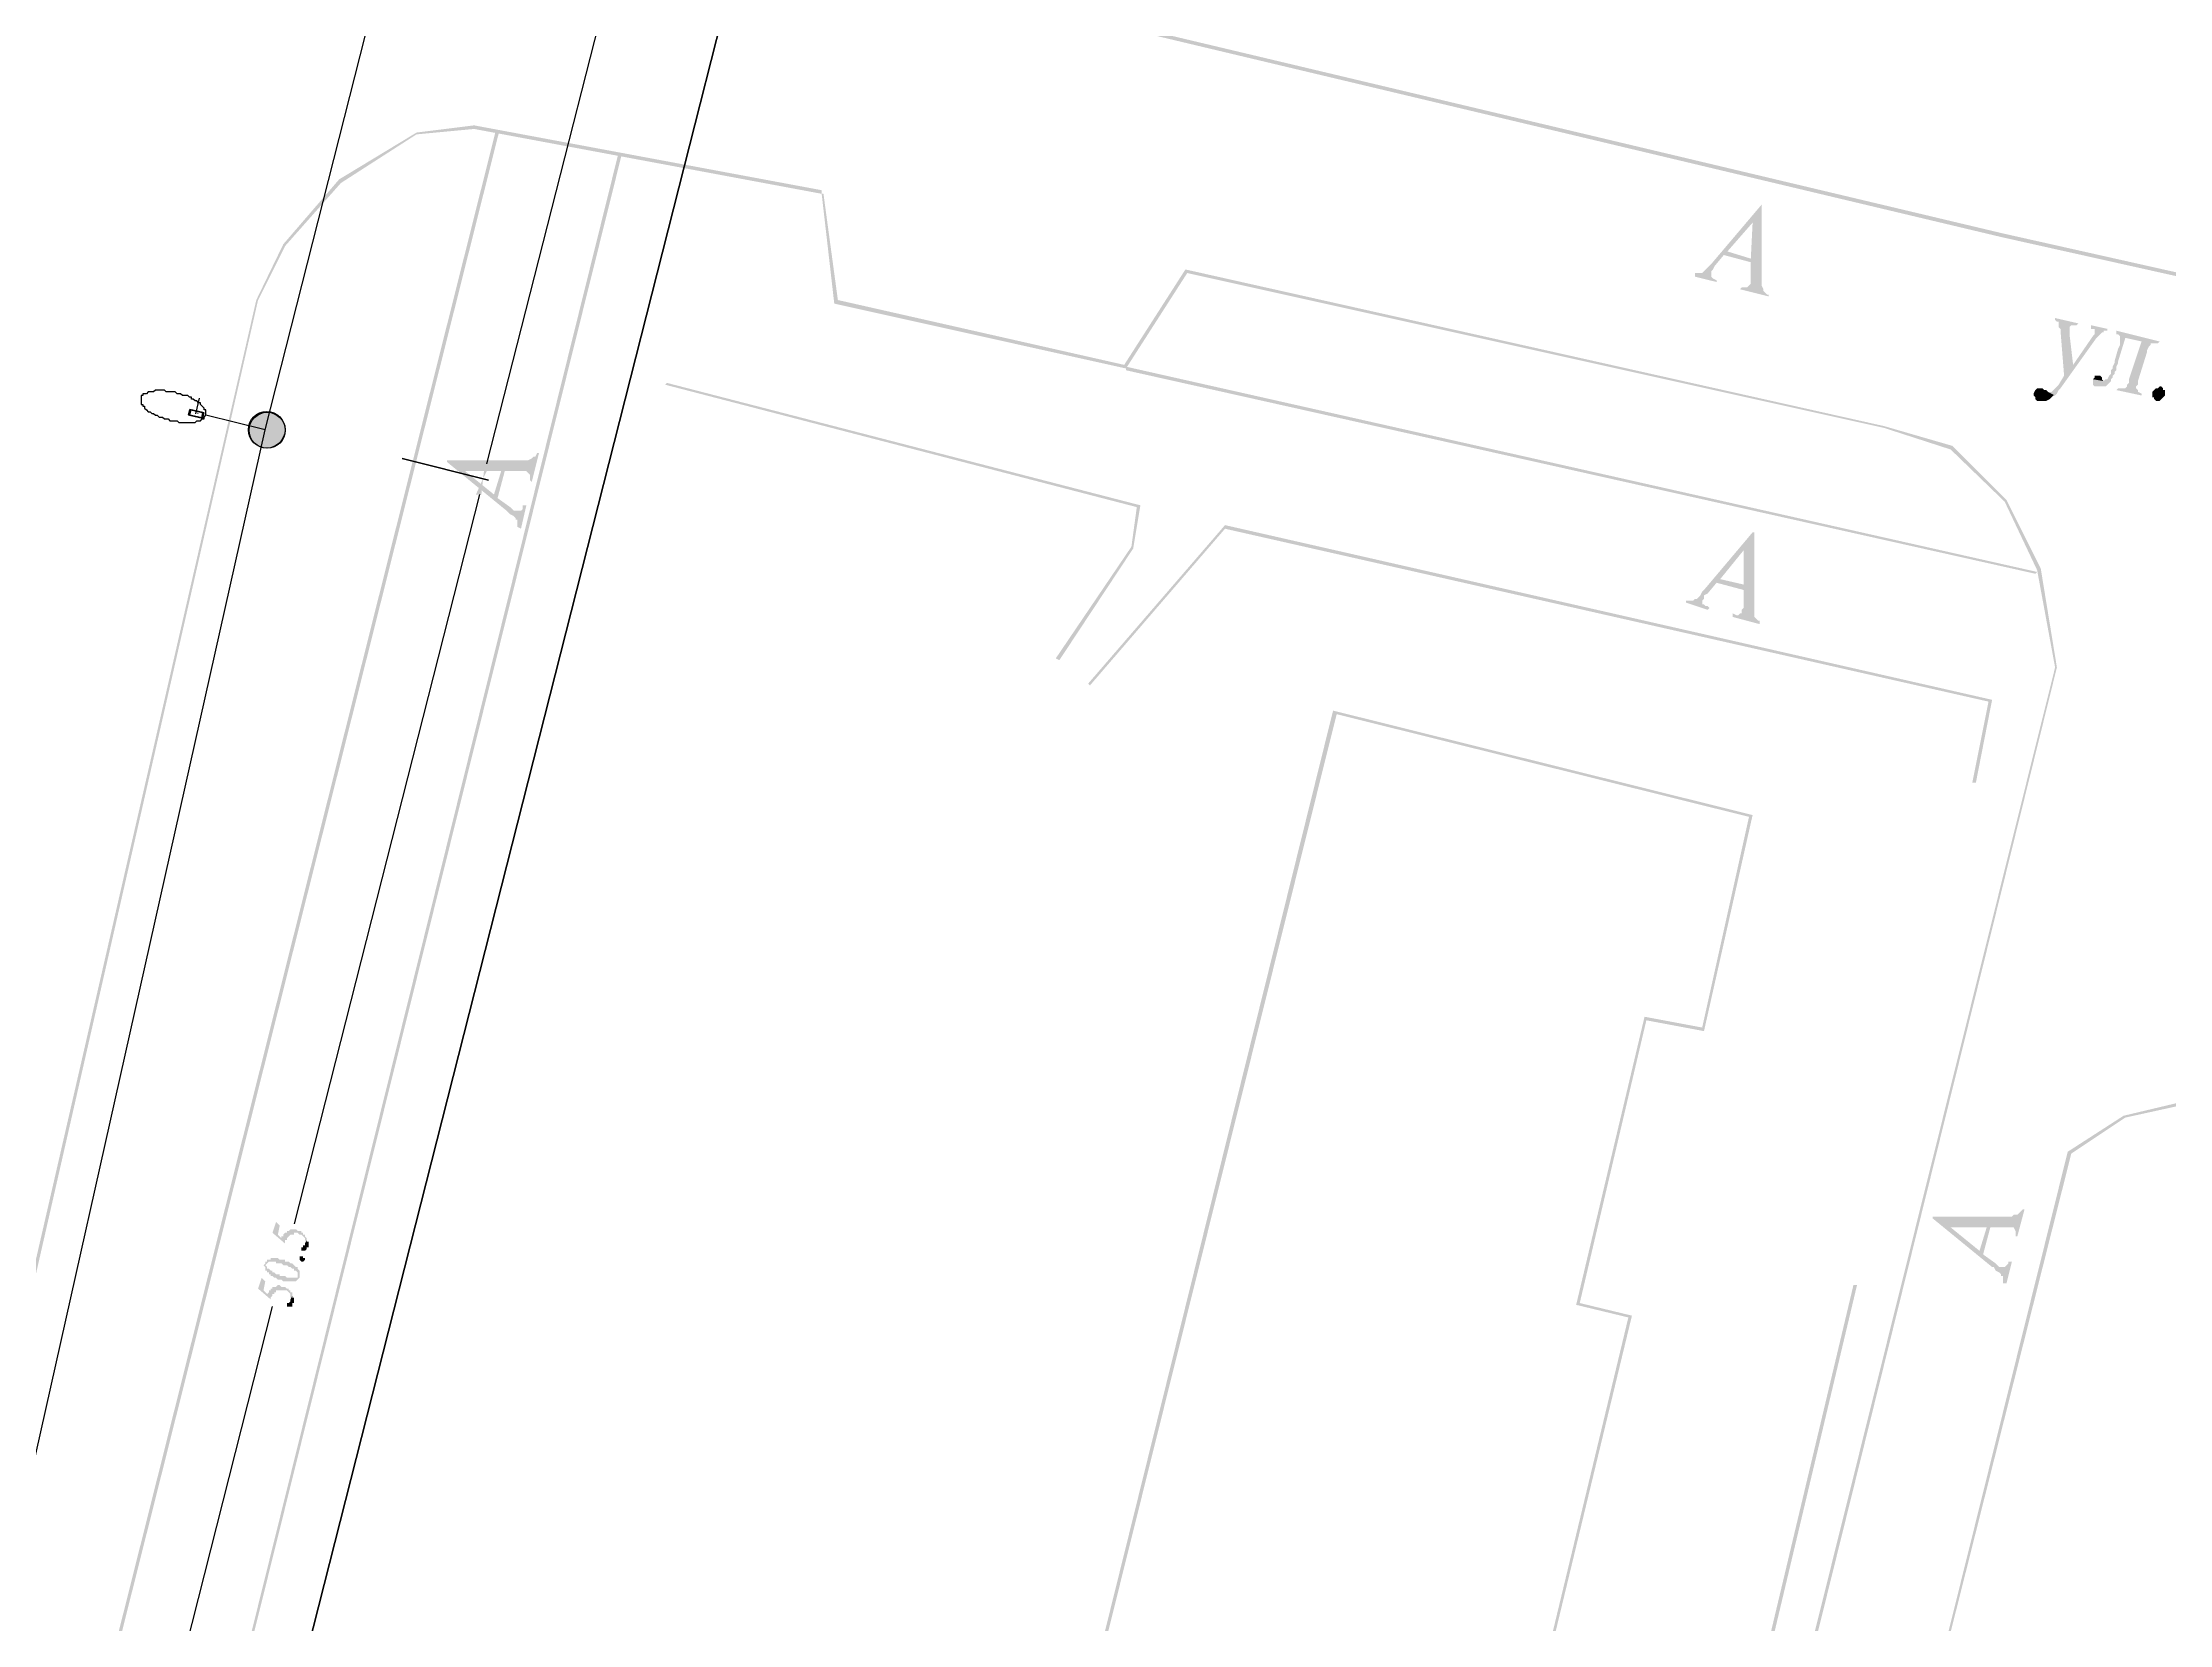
# Model space of a CAD drawing. Extents: x 243 to 885, y -99 to 1005.
# Drawn here: x 361.3 to 427.4, y 110.8 to 160 of the extents above; entities that cross this region are included whole.
import ezdxf

# ---------------------------------------------------------------- set-up
doc = ezdxf.new("R2010")
doc.units = 0
doc.header["$MEASUREMENT"] = 0
for name, color, linetype in [('DLXLUM01', 6, 'Continuous'), ('DLXLUMEX', 2, 'Continuous'), ('DLXSCENE', 7, 'Continuous'), ('PDF _Геометрия', 7, 'Continuous'), ('PDF _Сплошная заливка', 7, 'Continuous')]:
    doc.layers.add(name, color=color, linetype=linetype)

# ---------------------------------------------------------------- blocks, each defined once
blk = doc.blocks.new('*U2')
for p, q in [((-0.214, 0.137), (-0.253, -0.028)), ((-0.253, -0.028), (-0.214, 0.137)), ((-0.185, 0.13), (-0.224, -0.035)), ((-0.224, -0.035), (-0.185, 0.13)), ((-0.185, 0.13), (-0.214, 0.137)), ((-0.214, 0.137), (-0.185, 0.13)), ((0.195, 0.042), (-0.214, 0.137)), ((-0.214, 0.137), (0.195, 0.042)), ((0.224, 0.035), (-0.185, 0.13)), ((-0.185, 0.13), (0.224, 0.035)), ((0.156, -0.124), (0.195, 0.042)), ((0.195, 0.042), (0.156, -0.124)), ((0.185, -0.13), (0.224, 0.035)), ((0.224, 0.035), (0.185, -0.13)), ((0.224, 0.035), (0.195, 0.042)), ((0.195, 0.042), (0.224, 0.035)), ((-0.224, -0.035), (-0.253, -0.028)), ((-0.253, -0.028), (0.156, -0.124)), ((-0.253, -0.028), (-0.224, -0.035)), ((0.156, -0.124), (-0.253, -0.028)), ((-0.224, -0.035), (0.185, -0.13)), ((0.185, -0.13), (-0.224, -0.035)), ((0.156, -0.124), (0.185, -0.13)), ((0.185, -0.13), (0.156, -0.124))]:
    blk.add_line(p, q)
at = {"color": 1}
blk.add_line((-0.029, 0.007), (0.084, 0.494), dxfattribs=at)
at = {"layer": 'DLXLUMEX', "color": 7}
blk.add_text('1', height=0.1, dxfattribs=at).set_placement((0, 0))
blk = doc.blocks.new('*U46')
blk.add_line((33.147, -9.687), (212.825, 698.104))

msp = doc.modelspace()

# ---------------------------------------------------------------- hatches: boundary and pattern name
at = {"layer": 'PDF _Сплошная заливка', "linetype": 'ByBlock', "transparency": 33554559}
for points in [[(447.689, 153.764), (447.577, 153.82), (446.065, 150.125), (444.665, 149.005), (422.213, 154.044), (388.058, 162.163), (377.307, 164.739), (374.956, 166.586), (373.892, 168.266), (373.332, 169.666), (373.164, 171.85), (380.275, 199.509), (381.451, 201.077), (383.579, 202.197), (384.642, 202.477), (386.49, 202.253), (387.554, 202.085), (400.6, 199.229), (400.6, 199.285), (387.554, 202.197), (386.49, 202.309), (384.642, 202.533), (383.579, 202.309), (381.395, 201.189), (380.219, 199.509), (373.108, 171.85), (373.22, 169.61), (373.78, 168.21), (374.844, 166.53), (377.251, 164.627), (388.058, 162.051), (422.157, 153.932), (444.721, 148.893), (446.177, 150.069)], [(379.267, 156.508), (379.155, 156.508), (362.302, 88.59), (362.358, 88.534)], [(403.232, 55.723), (403.344, 55.667), (414.318, 101.916), (423.892, 140.55), (423.389, 143.63), (422.325, 145.758), (420.645, 147.437), (418.517, 148.053), (396.793, 152.924), (394.889, 149.957), (385.986, 151.973), (385.538, 155.276), (385.482, 155.276), (385.874, 151.861), (394.945, 149.845), (396.849, 152.812), (418.517, 147.997), (420.589, 147.325), (422.269, 145.702), (423.277, 143.574), (423.836, 140.55), (414.206, 101.916)], [(414.71, 154.94), (413.142, 153.092), (413.03, 152.98), (412.974, 152.924), (412.918, 152.868), (412.862, 152.812), (412.806, 152.812), (412.75, 152.812), (412.638, 152.812), (412.638, 152.7), (413.31, 152.533), (413.31, 152.589), (413.198, 152.644), (413.142, 152.7), (413.142, 152.756), (413.142, 152.812), (413.142, 152.868), (413.198, 152.924), (413.254, 153.036), (413.534, 153.372), (414.374, 153.148), (413.646, 153.484), (414.43, 154.38)], [(414.71, 154.94), (414.43, 154.38), (414.374, 153.26), (413.646, 153.484), (414.374, 153.148), (414.374, 152.756), (414.374, 152.7), (414.374, 152.589), (414.374, 152.533), (414.374, 152.477), (414.318, 152.421), (414.262, 152.365), (414.206, 152.365), (414.15, 152.365), (414.094, 152.365), (414.038, 152.309), (414.934, 152.085), (414.934, 152.141), (414.878, 152.141), (414.822, 152.197), (414.766, 152.253), (414.766, 152.309), (414.71, 152.421), (414.71, 152.477), (414.71, 152.533), (414.71, 152.644)], [(425.46, 151.077), (424.956, 151.189), (424.956, 151.077), (425.068, 151.077), (425.068, 151.021), (425.068, 150.965), (425.068, 150.909), (425.012, 150.853), (424.396, 149.957), (424.116, 149.621), (423.948, 149.341), (423.892, 149.285), (423.836, 149.229), (423.78, 149.173), (423.724, 149.117), (423.668, 149.117), (423.612, 149.117), (423.836, 149.005), (423.892, 149.061), (423.948, 149.173), (424.004, 149.229), (425.124, 150.797), (425.18, 150.853), (425.236, 150.909), (425.292, 150.965), (425.348, 150.965), (425.348, 151.021), (425.46, 151.021)], [(424.564, 151.245), (423.836, 151.413), (423.836, 151.357), (423.892, 151.301), (423.948, 151.301), (423.948, 151.245), (423.948, 151.189), (423.948, 151.133), (424.004, 151.077), (424.004, 151.021), (424.116, 149.621), (424.396, 149.957), (424.284, 150.909), (424.284, 150.965), (424.284, 151.077), (424.284, 151.133), (424.34, 151.189), (424.396, 151.189), (424.508, 151.189)], [(425.852, 150.853), (425.852, 150.573), (425.796, 150.461), (425.684, 150.069), (425.684, 150.013), (425.628, 149.901), (425.628, 149.845), (425.572, 149.789), (425.572, 149.677), (425.516, 149.621), (425.46, 149.509), (425.404, 149.509), (425.348, 149.453), (425.012, 149.509), (425.012, 149.453), (425.012, 149.397), (425.012, 149.341), (425.068, 149.285), (425.18, 149.285), (425.236, 149.285), (425.348, 149.285), (425.404, 149.285), (425.46, 149.341), (425.516, 149.397), (425.572, 149.453), (425.572, 149.509), (425.628, 149.565), (425.628, 149.621), (425.684, 149.677), (425.684, 149.733), (425.74, 149.789), (425.74, 149.901), (425.796, 150.013), (425.796, 150.069), (426.02, 150.797), (426.524, 150.685)], [(427.084, 150.685), (425.74, 151.021), (425.74, 150.909), (425.796, 150.909), (425.852, 150.853), (426.524, 150.685), (426.132, 149.509), (426.132, 149.397), (426.076, 149.341), (426.076, 149.285), (426.02, 149.229), (425.964, 149.229), (425.908, 149.229), (425.852, 149.229), (425.796, 149.229), (425.74, 149.173), (426.524, 149.005), (426.524, 149.061), (426.412, 149.117), (426.412, 149.173), (426.356, 149.229), (426.356, 149.285), (426.412, 149.341), (426.412, 149.453), (426.692, 150.349), (426.692, 150.405), (426.748, 150.517), (426.804, 150.573), (426.804, 150.629), (426.86, 150.629), (426.916, 150.629), (426.972, 150.629), (427.028, 150.629)], [(423.221, 143.462), (423.277, 143.518), (394.945, 149.901), (394.945, 149.789)], [(425.18, 149.621), (425.068, 149.621), (425.068, 149.565), (425.012, 149.509), (425.348, 149.453), (425.292, 149.509), (425.292, 149.565), (425.236, 149.621)], [(392.761, 140.83), (392.873, 140.774), (395.169, 144.246), (395.393, 145.59), (380.667, 149.397), (380.611, 149.341), (395.281, 145.534), (395.113, 144.302)], [(423.389, 149.229), (423.277, 149.229), (423.221, 149.173), (423.165, 149.061), (423.165, 149.005), (423.221, 148.949), (423.221, 148.893), (423.277, 148.837), (423.333, 148.837), (423.389, 148.837), (423.444, 148.837), (423.5, 148.837), (423.556, 148.837), (423.668, 148.893), (423.724, 148.949), (423.78, 149.005), (423.836, 149.005), (423.612, 149.117), (423.556, 149.173), (423.5, 149.173), (423.444, 149.229)], [(427.14, 149.285), (427.196, 149.229), (427.196, 149.173), (427.252, 149.173), (427.252, 149.117), (427.252, 149.005), (427.196, 148.949), (427.14, 148.893), (427.084, 148.837), (427.028, 148.837), (426.972, 148.837), (426.916, 148.893), (426.916, 148.949), (426.86, 148.949), (426.86, 149.005), (426.86, 149.061), (426.86, 149.117), (426.916, 149.173), (426.972, 149.229), (427.028, 149.229), (427.084, 149.285)], [(368.517, 147.437), (368.741, 147.661), (368.797, 147.941), (368.741, 148.221), (368.517, 148.445), (368.237, 148.501), (367.957, 148.445), (367.733, 148.221), (367.677, 147.941), (367.733, 147.661), (367.957, 147.437), (368.237, 147.381)], [(373.836, 146.989), (374.396, 146.653), (375.516, 146.653), (375.292, 145.926), (375.628, 146.653), (376.02, 146.653), (376.076, 146.653), (376.188, 146.653), (376.244, 146.653), (376.3, 146.653), (376.356, 146.597), (376.412, 146.541), (376.412, 146.429), (376.412, 146.373), (376.468, 146.317), (376.692, 147.213), (376.636, 147.213), (376.58, 147.101), (376.524, 147.101), (376.468, 147.045), (376.356, 146.989), (376.3, 146.989), (376.244, 146.989), (376.132, 146.989)], [(373.836, 146.989), (373.836, 146.933), (375.684, 145.422), (375.74, 145.366), (375.796, 145.31), (375.908, 145.254), (375.964, 145.198), (375.964, 145.142), (376.02, 145.142), (376.02, 145.086), (376.02, 145.03), (376.02, 144.918), (376.132, 144.862), (376.3, 145.59), (376.188, 145.59), (376.188, 145.478), (376.132, 145.422), (376.076, 145.422), (375.964, 145.422), (375.908, 145.422), (375.852, 145.478), (375.796, 145.534), (375.404, 145.814), (375.628, 146.653), (375.292, 145.926), (374.396, 146.653)], [(421.261, 136.967), (421.373, 136.967), (421.877, 139.542), (398.024, 144.974), (393.769, 140.046), (393.825, 139.99), (398.024, 144.862), (421.765, 139.486)], [(414.486, 144.75), (414.43, 144.75), (412.918, 142.958), (412.862, 142.902), (412.806, 142.79), (412.75, 142.734), (412.694, 142.678), (412.638, 142.678), (412.582, 142.622), (412.526, 142.622), (412.47, 142.622), (412.358, 142.622), (412.358, 142.566), (413.03, 142.342), (413.086, 142.398), (413.03, 142.454), (412.974, 142.454), (412.918, 142.51), (412.862, 142.51), (412.862, 142.566), (412.862, 142.622), (412.918, 142.678), (412.918, 142.79), (413.03, 142.846), (413.31, 143.182), (414.15, 142.958), (413.422, 143.294), (414.15, 144.19)], [(414.486, 144.75), (414.15, 144.19), (414.15, 143.126), (413.422, 143.294), (414.15, 142.958), (414.15, 142.566), (414.15, 142.51), (414.15, 142.398), (414.094, 142.342), (414.094, 142.286), (414.094, 142.23), (414.038, 142.23), (413.982, 142.174), (413.926, 142.174), (413.814, 142.23), (413.814, 142.118), (414.654, 141.894), (414.654, 141.95), (414.654, 142.006), (414.598, 142.006), (414.542, 142.062), (414.486, 142.118), (414.486, 142.174), (414.486, 142.23), (414.486, 142.286), (414.486, 142.398), (414.486, 142.454)], [(432.123, 118.938), (432.235, 118.938), (432.907, 122.577), (432.347, 124.985), (430.611, 126.552), (428.316, 127.168), (425.964, 126.608), (424.228, 125.489), (419.469, 106.34), (412.806, 79.464), (410.398, 69.889), (410.175, 67.761), (410.342, 65.746), (411.35, 63.842), (412.75, 62.722), (415.83, 61.826), (415.886, 61.882), (412.806, 62.834), (411.406, 63.898), (410.454, 65.746), (410.286, 67.761), (410.51, 69.889), (412.918, 79.408), (419.525, 106.34), (424.34, 125.433), (426.02, 126.552), (428.316, 127.056), (430.555, 126.44), (432.291, 124.929), (432.795, 122.577)], [(420.029, 123.473), (420.589, 123.137), (421.709, 123.137), (421.485, 122.409), (421.821, 123.137), (422.213, 123.137), (422.269, 123.137), (422.381, 123.137), (422.437, 123.137), (422.493, 123.137), (422.549, 123.137), (422.605, 123.025), (422.605, 122.969), (422.605, 122.857), (422.661, 122.857), (422.885, 123.697), (422.829, 123.697), (422.773, 123.641), (422.717, 123.585), (422.661, 123.529), (422.549, 123.529), (422.493, 123.473), (422.437, 123.473), (422.325, 123.473)], [(368.517, 123.305), (368.405, 122.969), (368.797, 122.633), (368.797, 122.689), (368.797, 122.745), (368.853, 122.745), (368.853, 122.801), (368.909, 122.857), (368.965, 122.913), (369.021, 122.913), (369.077, 122.913), (369.077, 122.969), (369.133, 122.969), (369.189, 122.969), (369.245, 122.913), (369.301, 122.913), (369.357, 122.857), (369.413, 122.801), (369.413, 122.745), (369.469, 122.689), (369.413, 122.633), (369.469, 122.745), (369.469, 122.801), (369.413, 122.857), (369.413, 122.913), (369.357, 122.913), (369.357, 122.969), (369.301, 122.969), (369.301, 123.025), (369.245, 123.025), (369.189, 123.025), (369.133, 123.081), (369.077, 123.081), (369.021, 123.081), (368.965, 123.081), (368.909, 123.025), (368.853, 123.025), (368.853, 122.969), (368.797, 122.969), (368.741, 122.913), (368.741, 122.857), (368.685, 122.857), (368.685, 122.801), (368.573, 122.913), (368.629, 123.193)], [(420.029, 123.473), (420.029, 123.417), (421.877, 121.905), (421.933, 121.905), (421.989, 121.793), (422.101, 121.737), (422.157, 121.681), (422.157, 121.625), (422.213, 121.625), (422.213, 121.569), (422.213, 121.513), (422.213, 121.401), (422.325, 121.401), (422.493, 122.073), (422.381, 122.073), (422.381, 122.017), (422.325, 121.961), (422.269, 121.905), (422.157, 121.905), (422.101, 121.905), (422.045, 121.961), (421.989, 122.017), (421.597, 122.297), (421.821, 123.137), (421.485, 122.409), (420.589, 123.137)], [(369.301, 122.465), (369.301, 122.409), (369.357, 122.409), (369.413, 122.409), (369.469, 122.465), (369.469, 122.521), (369.525, 122.521), (369.525, 122.577), (369.525, 122.633), (369.525, 122.689), (369.469, 122.689), (369.469, 122.745), (369.413, 122.633), (369.413, 122.577), (369.357, 122.577), (369.357, 122.521), (369.301, 122.521)], [(368.181, 122.017), (368.125, 121.961), (368.181, 121.905), (368.181, 121.849), (368.181, 121.961), (368.237, 122.017), (368.293, 122.073), (368.349, 122.073), (368.405, 122.073), (368.461, 122.073), (368.517, 122.073), (368.517, 122.017), (368.573, 122.017), (368.629, 122.017), (368.685, 122.017), (368.741, 121.961), (368.797, 121.961), (368.853, 121.961), (368.909, 121.905), (368.965, 121.905), (369.021, 121.849), (369.077, 121.849), (369.077, 121.793), (369.133, 121.793), (369.189, 121.737), (369.189, 121.681), (369.189, 121.625), (369.189, 121.513), (369.245, 121.569), (369.245, 121.625), (369.245, 121.681), (369.245, 121.737), (369.245, 121.793), (369.189, 121.849), (369.189, 121.905), (369.133, 121.905), (369.077, 121.961), (369.021, 122.017), (368.965, 122.017), (368.909, 122.073), (368.853, 122.073), (368.797, 122.073), (368.797, 122.129), (368.741, 122.129), (368.685, 122.129), (368.629, 122.129), (368.573, 122.185), (368.517, 122.185), (368.461, 122.185), (368.405, 122.185), (368.349, 122.185), (368.349, 122.129), (368.293, 122.129), (368.237, 122.129), (368.237, 122.073), (368.181, 122.073)], [(368.181, 121.849), (368.181, 121.793), (368.237, 121.793), (368.237, 121.737), (368.293, 121.737), (368.293, 121.681), (368.349, 121.681), (368.349, 121.625), (368.405, 121.625), (368.461, 121.569), (368.517, 121.569), (368.573, 121.513), (368.629, 121.513), (368.685, 121.513), (368.741, 121.457), (368.797, 121.457), (368.853, 121.457), (368.909, 121.457), (368.965, 121.457), (369.021, 121.457), (369.077, 121.457), (369.133, 121.457), (369.189, 121.513), (369.189, 121.625), (369.189, 121.569), (369.133, 121.569), (369.077, 121.569), (369.021, 121.569), (368.965, 121.569), (368.909, 121.569), (368.853, 121.569), (368.797, 121.625), (368.741, 121.625), (368.685, 121.625), (368.629, 121.625), (368.629, 121.681), (368.573, 121.681), (368.517, 121.681), (368.461, 121.737), (368.405, 121.737), (368.405, 121.793), (368.349, 121.793), (368.293, 121.849), (368.237, 121.849), (368.237, 121.905), (368.181, 121.961)], [(369.245, 122.185), (369.245, 122.241), (369.301, 122.241), (369.357, 122.241), (369.357, 122.185), (369.413, 122.185), (369.413, 122.129), (369.357, 122.073), (369.301, 122.073), (369.245, 122.129), (369.245, 122.185)], [(368.069, 121.569), (367.957, 121.233), (368.349, 120.897), (368.349, 120.953), (368.405, 121.009), (368.405, 121.065), (368.461, 121.065), (368.461, 121.121), (368.517, 121.121), (368.517, 121.177), (368.573, 121.177), (368.629, 121.177), (368.685, 121.177), (368.741, 121.177), (368.797, 121.177), (368.853, 121.177), (368.909, 121.121), (368.965, 121.065), (368.965, 121.009), (368.965, 120.953), (369.021, 120.953), (369.021, 120.897), (368.965, 120.897), (369.021, 121.009), (369.021, 121.065), (369.021, 121.121), (368.965, 121.121), (368.965, 121.177), (368.909, 121.177), (368.909, 121.233), (368.853, 121.233), (368.797, 121.289), (368.741, 121.289), (368.685, 121.289), (368.629, 121.345), (368.573, 121.345), (368.517, 121.289), (368.461, 121.289), (368.405, 121.289), (368.405, 121.233), (368.349, 121.233), (368.349, 121.177), (368.293, 121.177), (368.293, 121.121), (368.237, 121.065), (368.125, 121.177), (368.181, 121.457)], [(394.665, 84.335), (394.665, 84.223), (399.928, 83.103), (401.832, 90.438), (404.799, 89.766), (403.288, 82.375), (408.047, 81.255), (414.374, 107.459), (417.677, 121.345), (417.565, 121.345), (414.262, 107.459), (407.991, 81.423), (403.4, 82.487), (404.911, 89.822), (401.72, 90.55), (399.872, 83.215)], [(368.853, 120.729), (368.853, 120.673), (368.909, 120.673), (368.965, 120.673), (369.021, 120.673), (369.021, 120.729), (369.021, 120.785), (369.077, 120.785), (369.077, 120.841), (369.077, 120.897), (369.077, 120.953), (369.021, 120.953), (369.021, 121.009), (368.965, 120.897), (368.965, 120.841), (368.909, 120.785), (368.853, 120.785)]]:
    msp.add_hatch(color=256, dxfattribs=at).paths.add_polyline_path(points)
h = msp.add_hatch(color=256, dxfattribs=at)
h.paths.add_polyline_path([(375.438, 157.15), (385.482, 155.276), (385.482, 155.388), (374.676, 157.404), (372.884, 157.18), (370.477, 155.724), (368.741, 153.708), (367.901, 151.973), (359.838, 116.866), (354.743, 92.846), (354.799, 91.558), (355.471, 90.27), (357.207, 89.486), (358.326, 89.094)])
h.paths.add_polyline_path([(358.27, 89.262), (357.207, 89.542), (355.583, 90.326), (354.911, 91.558), (354.799, 92.846), (359.95, 116.866), (367.957, 151.973), (368.797, 153.652), (370.533, 155.612), (372.884, 157.124), (374.676, 157.292), (375.331, 157.17)], flags=0)
h = msp.add_hatch(color=256, dxfattribs=at)
h.paths.add_polyline_path([(374.732, 145.926), (374.9, 145.926), (374.956, 146.429)])
h.paths.add_polyline_path([(375.18, 146.877), (375.012, 146.933), (374.956, 146.429)])
h = msp.add_hatch(color=256, dxfattribs=at)
h.paths.add_polyline_path([(411.07, 129.688), (408.943, 120.729), (410.566, 120.337), (407.375, 107.067), (405.695, 107.515), (403.735, 98.949), (405.247, 98.613), (403.623, 91.782), (396.121, 93.517), (394.609, 86.574), (393.153, 86.91), (391.249, 78.288), (392.593, 77.952), (389.57, 64.906), (388.226, 65.186), (386.154, 56.507), (387.61, 56.171), (385.93, 49.34), (372.828, 52.644), (383.075, 96.653), (390.521, 95.029), (401.496, 139.095), (414.318, 135.903), (412.862, 129.352)])
h.paths.add_polyline_path([(409.055, 120.785), (411.126, 129.576), (412.918, 129.24), (414.43, 135.959), (401.384, 139.207), (390.465, 95.141), (383.019, 96.821), (372.716, 52.532), (385.986, 49.228), (387.722, 56.227), (386.322, 56.563), (388.282, 65.074), (389.626, 64.794), (392.705, 78.008), (391.361, 78.344), (393.209, 86.798), (394.665, 86.407), (396.177, 93.405), (403.679, 91.67), (405.359, 98.725), (403.847, 99.061), (405.807, 107.403), (407.431, 106.955), (410.678, 120.393)], flags=0)

# ---------------------------------------------------------------- linework, layer by layer
at = {"layer": 'PDF _Геометрия', "color": 3, "linetype": 'ByBlock', "lineweight": 25}
msp.add_lwpolyline([(545.057, 1000.691), (599.929, 988.931), (493.714, 678.461), (504.407, 641.447), (324.731, -66.338), (291.584, -56.652), (468.909, 649.565), (472.101, 649.565), (480.667, 670.736), (470.477, 695.258)], close=True, dxfattribs=at)
at = {"layer": 'PDF _Геометрия', "color": 1, "linetype": 'ByBlock', "lineweight": 25}
msp.add_lwpolyline([(337.05, 20.113), (349.816, 59.587), (357.151, 98.725), (368.181, 147.941), (380.331, 195.814)], dxfattribs=at)
at = {"layer": 'PDF _Геометрия', "linetype": 'ByBlock', "lineweight": 25}
for points in [[(375.068, 146.877), (380.723, 169.05)], [(368.181, 147.941), (366.333, 148.389)], [(374.844, 145.926), (369.077, 123.249)], [(362.638, 97.941), (368.405, 120.673)]]:
    msp.add_lwpolyline(points, dxfattribs=at)
for points in [[(364.317, 148.893), (364.317, 148.725), (364.373, 148.725), (364.373, 148.669), (364.429, 148.669), (364.429, 148.613), (364.485, 148.557), (364.541, 148.501), (364.597, 148.501), (364.653, 148.445), (364.709, 148.445), (364.765, 148.389), (364.821, 148.389), (364.877, 148.333), (364.933, 148.333), (364.989, 148.333), (365.045, 148.277), (365.101, 148.277), (365.157, 148.277), (365.213, 148.221), (365.269, 148.221), (365.381, 148.221), (365.437, 148.221), (365.493, 148.165), (365.549, 148.165), (365.605, 148.165), (365.661, 148.165), (365.717, 148.165), (365.773, 148.165), (365.829, 148.165), (365.885, 148.165), (365.941, 148.165), (365.997, 148.165), (366.053, 148.221), (366.109, 148.221), (366.165, 148.221), (366.221, 148.277), (366.277, 148.277), (366.277, 148.333), (366.333, 148.389), (366.333, 148.445), (366.333, 148.501), (366.333, 148.557), (366.277, 148.557), (366.277, 148.613), (366.221, 148.669), (366.165, 148.725), (366.165, 148.781), (366.109, 148.781), (366.053, 148.837), (365.997, 148.837), (365.941, 148.893), (365.885, 148.893), (365.885, 148.949), (365.829, 148.949), (365.773, 149.005), (365.661, 149.005), (365.605, 149.005), (365.549, 149.061), (365.493, 149.061), (365.437, 149.061), (365.381, 149.117), (365.325, 149.117), (365.269, 149.117), (365.157, 149.117), (365.101, 149.117), (365.045, 149.173), (364.989, 149.173), (364.933, 149.173), (364.877, 149.173), (364.821, 149.173), (364.765, 149.173), (364.709, 149.117), (364.653, 149.117), (364.597, 149.117), (364.541, 149.117), (364.485, 149.061), (364.429, 149.061), (364.373, 149.061), (364.373, 149.005), (364.317, 149.005), (364.317, 148.949)], [(375.124, 146.373), (372.436, 147.045)]]:
    msp.add_lwpolyline(points, close=True, dxfattribs=at)
for centre, radius in [((368.226, 147.941), 0.571), ((368.226, 147.941), 0.571), ((368.237, 147.923), 0.56)]:
    msp.add_circle(centre, radius, dxfattribs=at)

# ---------------------------------------------------------------- block references
at = {"layer": 'DLXLUM01'}
msp.add_blockref('*U2', (366.047, 148.432), dxfattribs=at)
at = {"layer": 'DLXSCENE'}
msp.add_blockref('*U46', (291.582, -56.659), dxfattribs=at)

doc.saveas('drawing.dxf')
